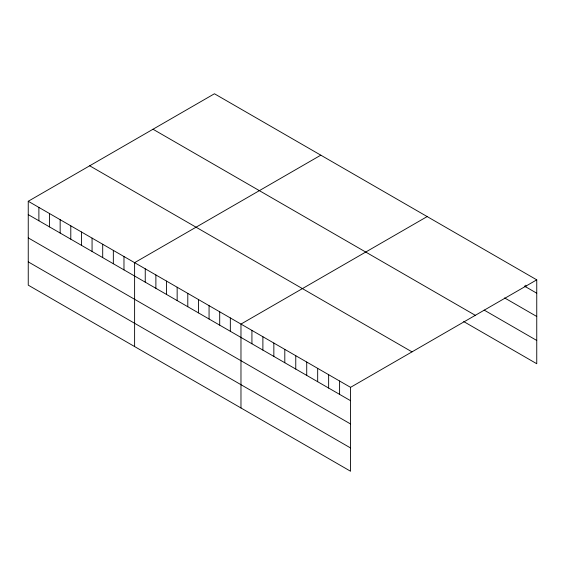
<?xml version="1.0" encoding="UTF-8"?>
<svg xmlns="http://www.w3.org/2000/svg" width="565" height="565" viewBox="0 0 565 565"><rect width="100%" height="100%" fill="white"/><g stroke="black" fill="none" stroke-linecap="round" stroke-linejoin="round"><path stroke-width="0.85" d="M28.25 201.267L350.554 387.343L350.554 471.238L28.25 285.156L28.25 201.267L214.446 93.762L536.75 279.845L536.75 363.733L463.695 321.556M320.807 155.17L134.611 262.669L134.611 346.564M427.168 216.579L240.972 324.077L240.972 407.965M350.554 387.343L536.75 279.845M524.327 286.031L536.75 293.2M504.609 297.917L536.75 316.478M484.149 310.093L536.75 340.462M153.002 129.237L475.306 315.319M89.694 165.792L411.998 351.868M28.25 214.622L350.554 400.698M28.25 237.893L350.554 423.976M28.25 261.877L350.554 447.96M525.789 285.205L525.789 286.872M339.593 381.015L339.593 394.37M328.639 374.694L328.639 388.049M317.678 368.366L317.678 381.721M306.724 362.038L306.724 375.393M295.763 355.71L295.763 369.065M284.802 349.382L284.802 362.737M273.848 343.054L273.848 356.416M262.887 336.733L262.887 350.088M251.926 330.405L251.926 343.76M230.336 317.94L230.336 331.295M219.7 311.795L219.7 325.15M209.064 305.658L209.064 319.013M198.428 299.514L198.428 312.869M187.792 293.376L187.792 306.731M177.156 287.232L177.156 300.587M166.52 281.095L166.52 294.45M155.883 274.95L155.883 288.305M145.247 268.813L145.247 282.168M123.975 256.531L123.975 269.886M113.339 250.387L113.339 263.742M102.703 244.25L102.703 257.605M92.067 238.105L92.067 251.46M81.431 231.968L81.431 245.323M70.794 225.823L70.794 239.186M60.158 219.686L60.158 233.041M49.522 213.542L49.522 226.904M38.886 207.404L38.886 220.76"/></g></svg>
